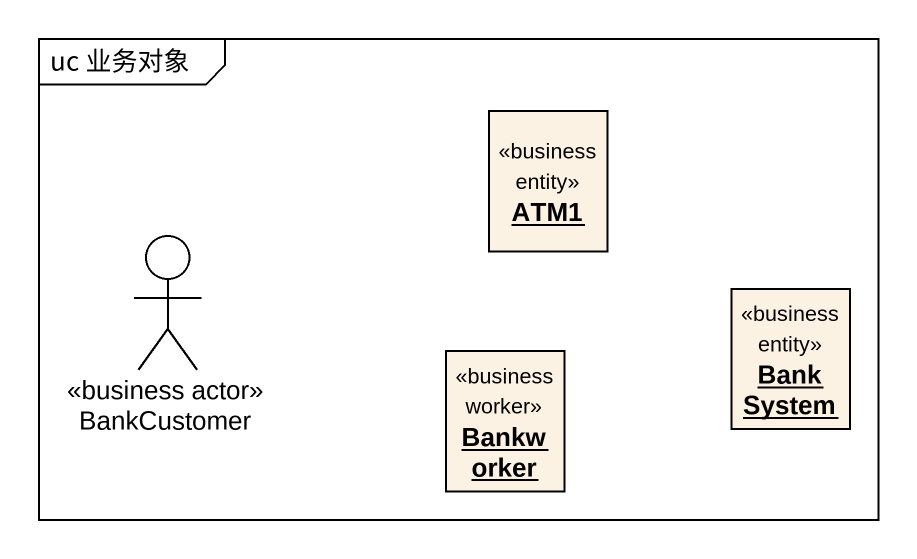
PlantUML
@startuml
mainframe uc 业务对象
allowmixing
hide circle
hide empty members
object ATM1 <<business entity>>
actor BankCustomer <<business actor>>
object Bankworker <<business worker>>
object BankSystem <<business entity>>
@enduml
